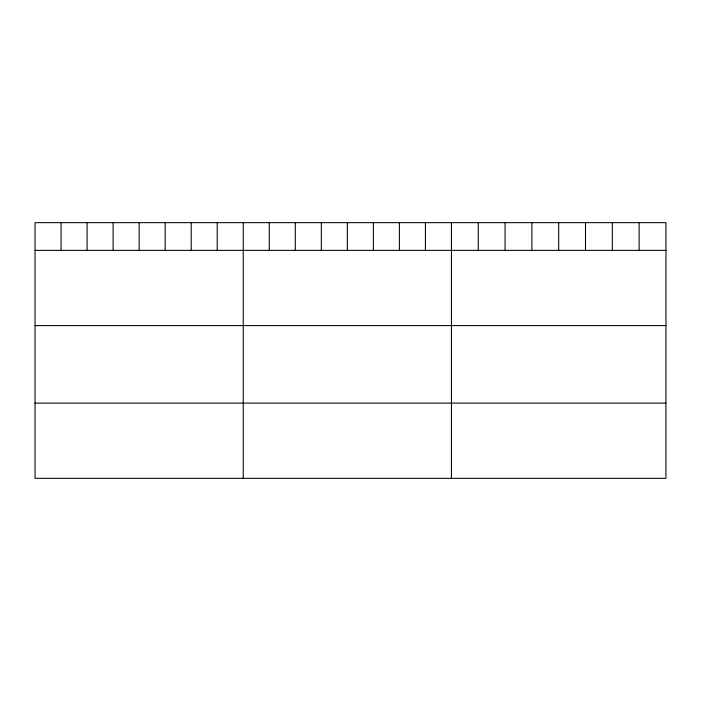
<?xml version="1.0" encoding="UTF-8"?>
<svg xmlns="http://www.w3.org/2000/svg" width="701" height="701" viewBox="0 0 701 701"><rect width="100%" height="100%" fill="white"/><g stroke="black" fill="none" stroke-linecap="round" stroke-linejoin="round"><path stroke-width="1.05" d="M665.95 250.362L665.95 478.345L35.05 478.345L35.05 222.655L665.95 222.655L665.95 250.362L35.05 250.362M35.05 325.597L665.95 325.597M35.05 403.11L665.95 403.11M639.137 222.655L639.137 250.362M612.323 222.655L612.323 250.362M585.51 222.655L585.51 250.362M558.697 222.655L558.697 250.362M531.884 222.655L531.884 250.362M505.07 222.655L505.07 250.362M478.257 222.655L478.257 250.362M451.444 222.655L451.444 478.345M425.419 222.655L425.419 250.362M399.395 222.655L399.395 250.362M373.37 222.655L373.37 250.362M347.345 222.655L347.345 250.362M321.321 222.655L321.321 250.362M295.296 222.655L295.296 250.362M269.272 222.655L269.272 250.362M243.247 222.655L243.247 478.345M217.222 222.655L217.222 250.362M191.198 222.655L191.198 250.362M165.173 222.655L165.173 250.362M139.149 222.655L139.149 250.362M113.124 222.655L113.124 250.362M87.099 222.655L87.099 250.362M61.075 222.655L61.075 250.362"/></g></svg>
